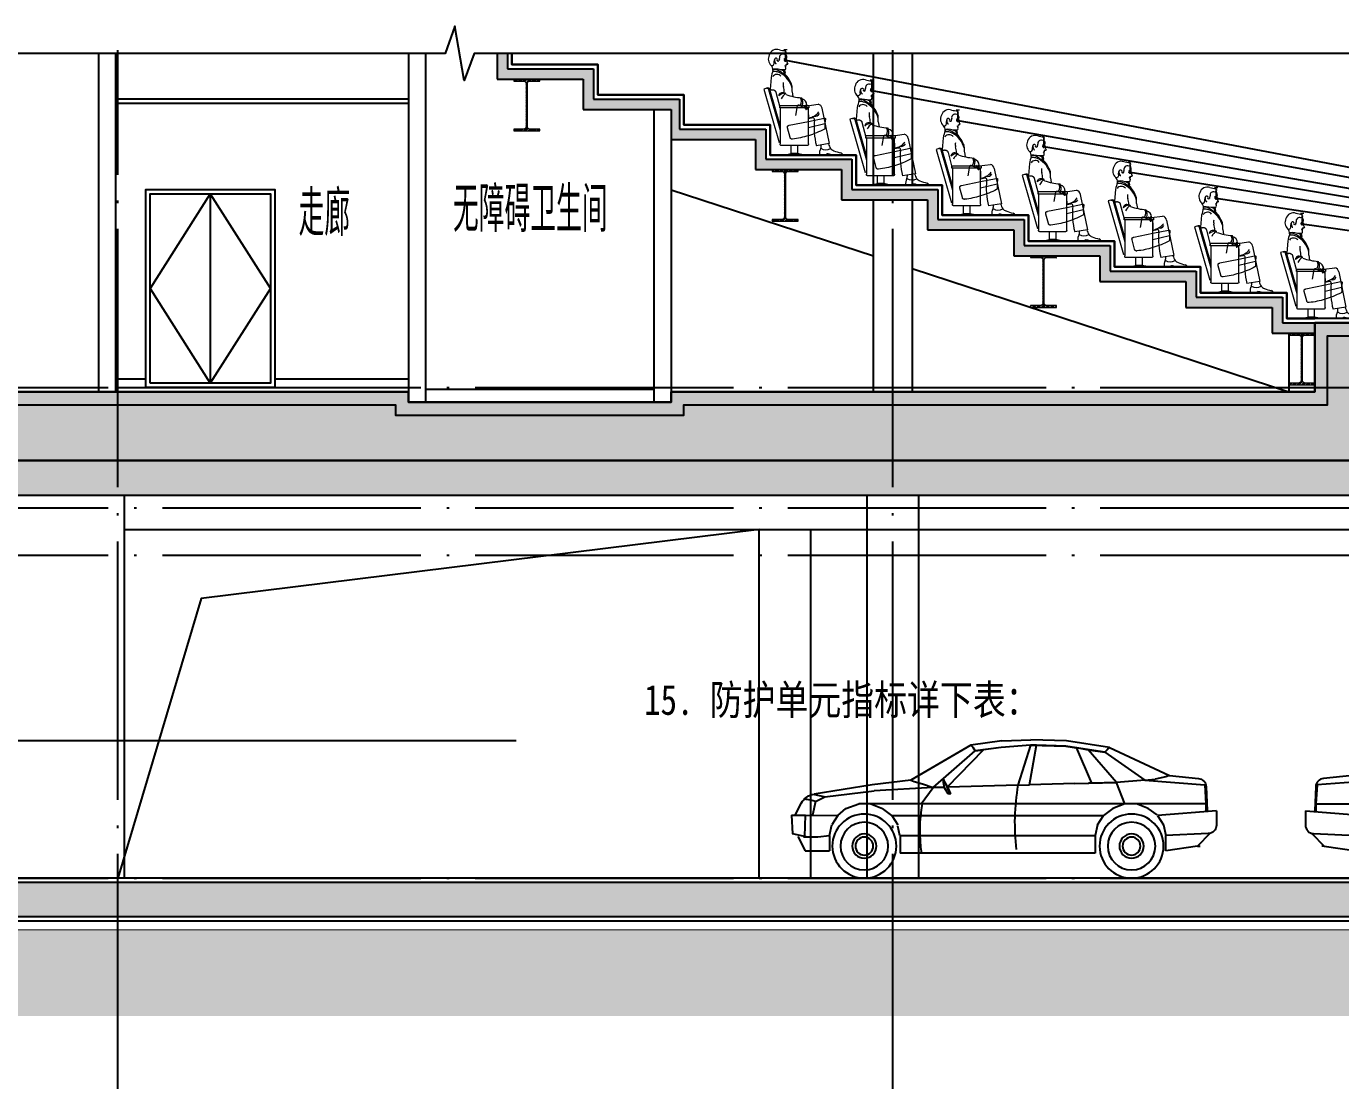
# Model space of a CAD drawing. Extents: x -473190 to 2138458, y -81875 to 2633646.
# Drawn here: x 1308253 to 1323516, y 142165 to 154413 of the extents above; entities that cross this region are included whole.
import ezdxf

# ---------------------------------------------------------------- set-up
doc = ezdxf.new("R2010")
doc.units = 0
doc.header["$LTSCALE"] = 1000
doc.linetypes.add('DASH', pattern=[0.35, 0.25, -0.1])
doc.linetypes.add('DOTE', pattern=[2.42, 2, -0.2, 0.02, -0.2])
for name, color, linetype, lineweight in [('_05', 8, 'Continuous', 18), ('A-FURN', 252, 'Continuous', 5), ('STXT_XG_THIN', 2, 'Continuous', 0)]:
    doc.layers.add(name, color=color, linetype=linetype, lineweight=lineweight)
for name, color, linetype in [('A-DIM_SYMB', 3, 'Continuous'), ('A-E_WINDOW', 4, 'Continuous'), ('A-PUB_HATCH', 8, 'Continuous'), ('A-ROOM_NAME', 23, 'Continuous'), ('A-S_WALL', 9, 'Continuous'), ('A-SURFACE', 6, 'Continuous'), ('A-WALL', 2, 'Continuous'), ('A-可见线', 7, 'Continuous'), ('DOTE', 1, 'DOTE'), ('HATCH_H', 251, 'Continuous'), ('PUB_HATCH', 8, 'Continuous'), ('TXT1', 3, 'Continuous')]:
    doc.layers.add(name, color=color, linetype=linetype)
doc.styles.add('8B2_02', font='tssdeng.shx', dxfattribs={"width": 0.6, "bigfont": 'TSSDCHN.shx'})
doc.styles.get("Standard").update_dxf_attribs({"font": 'gbenor.shx', "bigfont": 'gbcbig.shx'})
doc.styles.add('TYDG_01', font='', dxfattribs={"width": 0.8})
doc.styles.get('TYDG_01').set_extended_font_data('SimSun')

# ---------------------------------------------------------------- blocks, each defined once
blk = doc.blocks.new('A$C6F5D4C8C')
at = {"layer": '_05', "color": 2}
blk.add_line((1000, 12), (0, 12), dxfattribs=at)
at = {"layer": 'A-FURN'}
for p, q in [((199, 1232), (161, 1232)), ((180, 1112), (180, 1232)), ((47, 1089), (51, 1119)), ((199, 1112), (161, 1112)), ((178, 1187), (164, 1181)), ((180, 1093), (180, 1131)), ((188, 1110), (205, 1071)), ((149, 1005), (150, 992)), ((154, 991), (162, 996)), ((162, 996), (170, 990)), ((170, 954), (163, 962)), ((170, 990), (170, 980)), ((170, 980), (174, 970)), ((174, 970), (170, 954)), ((-28, 791), (-72, 778)), ((-72, 778), (106, 157)), ((-41, 787), (-39, 788)), ((-39, 788), (-38, 788)), ((-38, 788), (-37, 788)), ((-37, 788), (-36, 788)), ((-36, 788), (-35, 788)), ((-35, 788), (-35, 789)), ((-35, 789), (-34, 789)), ((-34, 789), (-34, 789)), ((-34, 789), (-33, 789)), ((-33, 789), (-33, 789)), ((-33, 789), (-32, 789)), ((-32, 789), (-32, 789)), ((-32, 789), (-32, 789)), ((-32, 789), (-31, 789)), ((-31, 789), (-31, 789)), ((-31, 789), (-30, 789)), ((-30, 789), (-30, 789)), ((-30, 789), (-29, 788)), ((-29, 788), (-29, 788)), ((-29, 788), (-28, 788)), ((-28, 791), (-27, 791)), ((-28, 788), (-28, 788)), ((-28, 788), (-28, 788)), ((-28, 788), (-27, 788)), ((-27, 791), (-26, 791)), ((-27, 788), (-27, 788)), ((-27, 788), (-26, 788)), ((-26, 791), (-25, 792)), ((-26, 788), (-26, 787)), ((-26, 787), (-26, 787)), ((-26, 787), (-25, 787)), ((-25, 792), (-24, 792)), ((-25, 787), (-25, 787)), ((-25, 787), (-25, 787)), ((-25, 787), (-24, 786)), ((-24, 792), (-23, 792)), ((-24, 786), (-24, 786)), ((-24, 786), (-24, 786)), ((-24, 786), (-23, 786)), ((-23, 792), (-23, 792)), ((-23, 792), (-22, 792)), ((-23, 786), (-23, 785)), ((-23, 785), (-23, 785)), ((-23, 785), (-22, 785)), ((-22, 792), (-22, 792)), ((-22, 792), (-21, 792)), ((-22, 785), (-22, 784)), ((-22, 784), (-22, 784)), ((-22, 784), (-22, 784)), ((-22, 784), (-21, 783)), ((-21, 792), (-21, 792)), ((-21, 792), (-20, 792)), ((-21, 783), (-21, 783)), ((-21, 783), (-21, 783)), ((-21, 783), (-20, 782)), ((-20, 792), (-20, 792)), ((-20, 792), (-19, 792)), ((-20, 782), (-20, 782)), ((-20, 782), (-20, 782)), ((-20, 782), (-20, 781)), ((-20, 781), (-19, 781)), ((-19, 792), (-19, 792)), ((-19, 792), (-18, 792)), ((-19, 781), (-19, 780)), ((-19, 780), (-19, 780)), ((-19, 780), (-19, 779)), ((-19, 779), (-19, 779)), ((-19, 779), (-18, 778)), ((-18, 792), (-18, 792)), ((-18, 792), (-18, 792)), ((-18, 792), (-17, 792)), ((-18, 778), (-18, 777)), ((-18, 777), (-17, 775)), ((-17, 792), (-17, 792)), ((-17, 792), (-16, 792)), ((-17, 775), (-17, 774)), ((-17, 774), (118, 302)), ((-16, 792), (-16, 792)), ((-16, 792), (-15, 792)), ((-15, 792), (-15, 791)), ((-15, 791), (-15, 791)), ((-15, 791), (-14, 791)), ((-14, 791), (-14, 791)), ((-14, 791), (-14, 791)), ((-14, 791), (-13, 791)), ((-13, 791), (-13, 790)), ((-13, 790), (-12, 790)), ((-12, 790), (-12, 790)), ((-12, 790), (-12, 790)), ((-12, 790), (-11, 789)), ((-11, 789), (-11, 789)), ((-11, 789), (-11, 789)), ((-11, 789), (-11, 789)), ((-11, 789), (-10, 788)), ((-10, 788), (-10, 788)), ((-10, 788), (-10, 788)), ((-10, 788), (-9, 787)), ((-9, 787), (-9, 787)), ((-9, 787), (-9, 787)), ((-9, 787), (-9, 786)), ((-9, 786), (-8, 786)), ((-8, 786), (-8, 785)), ((-8, 785), (-8, 785)), ((-8, 785), (-8, 785)), ((-8, 785), (-7, 784)), ((-7, 784), (-7, 784)), ((-7, 784), (-7, 783)), ((-7, 783), (-7, 783)), ((-7, 783), (-6, 782)), ((-6, 782), (-6, 781)), ((-6, 781), (-6, 780)), ((-6, 780), (-5, 779)), ((-5, 779), (-5, 778)), ((-5, 778), (118, 348)), ((11, 913), (0, 774)), ((15, 768), (0, 761)), ((15, 768), (16, 768)), ((16, 768), (17, 768)), ((17, 768), (18, 769)), ((18, 769), (19, 769)), ((19, 769), (20, 769)), ((20, 769), (21, 770)), ((21, 770), (22, 770)), ((22, 770), (23, 770)), ((23, 770), (24, 770)), ((24, 770), (25, 771)), ((25, 771), (26, 771)), ((26, 771), (27, 771)), ((27, 771), (28, 771)), ((28, 771), (29, 771)), ((29, 771), (30, 771)), ((30, 771), (31, 771)), ((31, 771), (32, 771)), ((32, 771), (33, 771)), ((33, 771), (34, 771)), ((34, 771), (35, 770)), ((35, 770), (36, 770)), ((36, 770), (37, 770)), ((37, 770), (38, 770)), ((38, 770), (39, 770)), ((39, 770), (40, 769)), ((40, 769), (41, 769)), ((41, 769), (42, 769)), ((42, 769), (43, 769)), ((43, 769), (44, 768)), ((44, 768), (45, 768)), ((45, 768), (46, 767)), ((46, 767), (47, 767)), ((47, 767), (48, 767)), ((48, 767), (48, 766)), ((48, 766), (49, 766)), ((49, 766), (50, 765)), ((50, 765), (51, 765)), ((51, 765), (52, 764)), ((52, 764), (53, 763)), ((53, 763), (53, 763)), ((53, 763), (54, 762)), ((54, 762), (55, 761)), ((55, 761), (56, 761)), ((56, 761), (56, 760)), ((56, 760), (57, 759)), ((57, 759), (58, 759)), ((58, 759), (59, 758)), ((59, 758), (59, 757)), ((59, 757), (60, 756)), ((60, 756), (61, 756)), ((61, 756), (61, 755)), ((61, 755), (62, 754)), ((62, 754), (62, 753)), ((62, 753), (63, 752)), ((63, 752), (63, 751)), ((63, 751), (64, 750)), ((64, 750), (64, 749)), ((64, 749), (65, 748)), ((65, 748), (65, 747)), ((65, 747), (66, 746)), ((66, 746), (66, 745)), ((66, 745), (66, 744)), ((66, 744), (67, 743)), ((67, 743), (67, 742)), ((67, 742), (112, 569)), ((257, 747), (266, 691)), ((451, 584), (112, 584)), ((112, 559), (112, 584)), ((451, 559), (112, 559)), ((118, 559), (118, 140)), ((300, 471), (320, 582)), ((320, 582), (321, 583)), ((321, 585), (321, 586)), ((321, 586), (321, 586)), ((321, 586), (322, 586)), ((321, 584), (321, 585)), ((321, 585), (321, 585)), ((321, 583), (321, 584)), ((321, 584), (321, 584)), ((322, 588), (323, 589)), ((322, 587), (322, 588)), ((322, 588), (322, 588)), ((322, 588), (322, 588)), ((322, 586), (322, 587)), ((322, 587), (322, 587)), ((323, 589), (323, 590)), ((323, 590), (323, 590)), ((323, 590), (324, 590)), ((323, 589), (323, 589)), ((323, 589), (323, 589)), ((324, 590), (324, 591)), ((324, 591), (324, 591)), ((324, 591), (324, 591)), ((324, 591), (324, 591)), ((324, 591), (324, 591)), ((324, 591), (324, 591)), ((324, 591), (325, 591)), ((325, 591), (325, 592)), ((325, 592), (325, 592)), ((325, 592), (325, 592)), ((325, 592), (325, 592)), ((325, 592), (325, 592)), ((325, 592), (325, 592)), ((325, 592), (326, 592)), ((325, 591), (325, 591)), ((326, 592), (326, 593)), ((326, 593), (326, 593)), ((326, 593), (326, 593)), ((326, 593), (327, 593)), ((326, 592), (326, 592)), ((326, 592), (326, 592)), ((326, 592), (326, 592)), ((327, 593), (327, 593)), ((327, 593), (327, 593)), ((327, 593), (327, 593)), ((327, 593), (327, 593)), ((327, 593), (327, 593)), ((327, 593), (327, 593)), ((327, 593), (328, 593)), ((328, 593), (328, 593)), ((328, 593), (328, 593)), ((328, 593), (328, 593)), ((328, 593), (328, 593)), ((328, 593), (328, 593)), ((328, 593), (329, 593)), ((329, 593), (329, 594)), ((329, 594), (329, 594)), ((329, 594), (329, 594)), ((329, 594), (329, 594)), ((329, 594), (329, 594)), ((329, 594), (330, 594)), ((330, 594), (330, 594)), ((330, 594), (330, 594)), ((330, 594), (330, 594)), ((330, 594), (330, 594)), ((330, 594), (331, 594)), ((331, 594), (331, 594)), ((331, 594), (331, 594)), ((331, 594), (332, 594)), ((332, 594), (332, 594)), ((332, 594), (333, 593)), ((333, 593), (333, 593)), ((333, 593), (333, 593)), ((333, 593), (334, 593)), ((334, 593), (334, 593)), ((334, 593), (335, 593)), ((335, 593), (335, 593)), ((335, 593), (335, 593)), ((335, 593), (336, 593)), ((336, 593), (336, 592)), ((336, 592), (337, 592)), ((337, 592), (337, 592)), ((337, 592), (338, 592)), ((338, 592), (338, 592)), ((338, 592), (339, 591)), ((339, 591), (380, 569)), ((380, 569), (433, 548)), ((429, 585), (559, 603)), ((433, 548), (433, 548)), ((433, 548), (434, 548)), ((434, 548), (434, 548)), ((434, 548), (434, 547)), ((434, 547), (435, 547)), ((435, 547), (435, 547)), ((435, 547), (436, 547)), ((436, 547), (436, 546)), ((436, 546), (436, 546)), ((436, 546), (436, 546)), ((436, 546), (437, 546)), ((437, 546), (437, 546)), ((437, 546), (437, 546)), ((437, 546), (437, 546)), ((437, 546), (437, 545)), ((437, 545), (437, 545)), ((437, 545), (437, 545)), ((437, 545), (438, 545)), ((438, 545), (438, 545)), ((438, 545), (438, 545)), ((438, 545), (438, 545)), ((438, 545), (438, 544)), ((438, 544), (438, 544)), ((438, 544), (438, 544)), ((438, 544), (439, 544)), ((439, 544), (439, 544)), ((439, 544), (439, 544)), ((439, 544), (439, 544)), ((439, 544), (439, 543)), ((439, 543), (439, 543)), ((439, 543), (439, 543)), ((439, 543), (439, 543)), ((439, 543), (439, 543)), ((439, 543), (439, 542)), ((439, 542), (440, 542)), ((440, 542), (440, 542)), ((440, 542), (440, 542)), ((440, 542), (440, 542)), ((440, 542), (440, 541)), ((440, 541), (440, 541)), ((440, 541), (440, 541)), ((440, 541), (440, 540)), ((440, 540), (440, 540)), ((440, 540), (440, 540)), ((440, 540), (440, 539)), ((440, 539), (441, 539)), ((441, 539), (441, 538)), ((441, 538), (441, 538)), ((441, 538), (443, 515)), ((443, 515), (444, 492)), ((444, 492), (445, 470)), ((445, 140), (445, 559)), ((445, 470), (445, 447)), ((451, 584), (451, 559)), ((603, 555), (687, 144)), ((202, 340), (203, 341)), ((202, 339), (202, 340)), ((202, 340), (202, 340)), ((202, 338), (202, 339)), ((202, 337), (202, 338)), ((202, 338), (202, 338)), ((202, 336), (202, 337)), ((202, 335), (202, 336)), ((202, 334), (202, 335)), ((202, 335), (202, 335)), ((202, 333), (202, 334)), ((203, 333), (202, 333)), ((203, 344), (204, 345)), ((203, 343), (203, 344)), ((203, 344), (203, 344)), ((203, 342), (203, 343)), ((203, 343), (203, 343)), ((203, 341), (203, 342)), ((203, 341), (203, 341)), ((203, 332), (203, 333)), ((203, 331), (203, 332)), ((203, 329), (203, 331)), ((203, 328), (203, 329)), ((204, 326), (203, 328)), ((204, 346), (204, 347)), ((204, 347), (205, 347)), ((204, 345), (204, 346)), ((204, 346), (204, 346)), ((204, 346), (204, 346)), ((204, 346), (204, 346)), ((204, 345), (204, 345)), ((233, 217), (204, 326)), ((205, 347), (205, 348)), ((205, 348), (205, 348)), ((205, 348), (205, 348)), ((205, 348), (205, 348)), ((205, 348), (206, 348)), ((205, 347), (205, 347)), ((205, 347), (205, 347)), ((206, 349), (207, 350)), ((206, 348), (206, 349)), ((206, 349), (206, 349)), ((206, 349), (206, 349)), ((207, 350), (208, 351)), ((207, 350), (207, 350)), ((207, 350), (207, 350)), ((208, 351), (209, 352)), ((208, 351), (208, 351)), ((209, 352), (209, 352)), ((209, 352), (210, 352)), ((210, 352), (210, 353)), ((210, 353), (211, 353)), ((211, 353), (212, 354)), ((211, 353), (211, 353)), ((212, 354), (212, 354)), ((212, 354), (213, 354)), ((213, 354), (214, 355)), ((214, 355), (214, 355)), ((214, 355), (215, 355)), ((215, 355), (216, 355)), ((216, 355), (216, 356)), ((216, 356), (217, 356)), ((217, 356), (218, 356)), ((218, 356), (220, 357)), ((218, 356), (218, 356)), ((220, 357), (222, 357)), ((222, 357), (223, 358)), ((223, 358), (445, 403)), ((445, 436), (496, 446)), ((445, 403), (627, 441)), ((637, 374), (445, 328)), ((631, 313), (609, 301)), ((627, 441), (628, 441)), ((628, 441), (628, 441)), ((628, 441), (629, 441)), ((629, 441), (629, 441)), ((629, 441), (630, 441)), ((630, 441), (630, 441)), ((630, 441), (631, 441)), ((631, 441), (631, 441)), ((631, 441), (632, 441)), ((632, 313), (631, 313)), ((632, 441), (632, 441)), ((632, 441), (632, 441)), ((632, 441), (633, 441)), ((633, 314), (632, 313)), ((632, 313), (632, 313)), ((632, 313), (632, 313)), ((633, 441), (633, 441)), ((633, 441), (634, 441)), ((634, 314), (633, 314)), ((633, 314), (633, 314)), ((634, 441), (634, 441)), ((634, 441), (634, 441)), ((634, 441), (635, 441)), ((635, 315), (634, 315)), ((634, 315), (634, 315)), ((634, 315), (634, 314)), ((634, 314), (634, 314)), ((635, 441), (635, 441)), ((635, 441), (636, 441)), ((636, 316), (635, 316)), ((635, 316), (635, 316)), ((635, 316), (635, 316)), ((635, 316), (635, 315)), ((635, 315), (635, 315)), ((635, 315), (635, 315)), ((635, 315), (635, 315)), ((636, 441), (636, 441)), ((636, 441), (636, 441)), ((636, 441), (636, 441)), ((636, 441), (636, 441)), ((636, 441), (637, 441)), ((637, 318), (636, 317)), ((636, 317), (636, 317)), ((636, 317), (636, 317)), ((636, 317), (636, 317)), ((636, 317), (636, 317)), ((636, 317), (636, 317)), ((636, 317), (636, 316)), ((636, 316), (636, 316)), ((636, 316), (636, 316)), ((637, 441), (637, 440)), ((637, 440), (637, 440)), ((637, 440), (637, 440)), ((637, 440), (637, 440)), ((637, 440), (637, 440)), ((637, 440), (637, 440)), ((637, 440), (638, 440)), ((642, 427), (637, 381)), ((637, 381), (638, 324)), ((638, 320), (637, 320)), ((637, 320), (637, 320)), ((637, 320), (637, 320)), ((637, 320), (637, 319)), ((637, 319), (637, 319)), ((637, 319), (637, 319)), ((637, 319), (637, 319)), ((637, 319), (637, 319)), ((637, 319), (637, 318)), ((637, 318), (637, 318)), ((637, 318), (637, 318)), ((637, 318), (637, 318)), ((637, 318), (637, 318)), ((637, 318), (637, 318)), ((638, 440), (638, 440)), ((638, 440), (638, 440)), ((638, 440), (638, 440)), ((638, 440), (638, 440)), ((638, 440), (638, 440)), ((638, 440), (638, 440)), ((638, 440), (639, 439)), ((638, 324), (638, 324)), ((638, 324), (638, 323)), ((638, 323), (638, 323)), ((638, 323), (638, 322)), ((638, 322), (638, 322)), ((638, 322), (638, 321)), ((638, 321), (638, 321)), ((638, 321), (638, 320)), ((639, 439), (639, 439)), ((639, 439), (639, 439)), ((639, 439), (639, 439)), ((639, 439), (639, 439)), ((639, 439), (639, 439)), ((639, 439), (639, 439)), ((639, 439), (639, 439)), ((639, 439), (640, 439)), ((640, 439), (640, 438)), ((640, 438), (640, 438)), ((640, 438), (640, 438)), ((640, 438), (640, 438)), ((640, 438), (640, 438)), ((640, 438), (640, 438)), ((640, 438), (640, 438)), ((640, 438), (640, 438)), ((640, 438), (640, 437)), ((640, 437), (641, 437)), ((641, 437), (641, 437)), ((641, 437), (641, 437)), ((641, 437), (641, 437)), ((641, 437), (641, 437)), ((641, 437), (641, 436)), ((641, 436), (641, 436)), ((641, 436), (641, 436)), ((641, 436), (641, 436)), ((641, 436), (641, 436)), ((641, 436), (641, 435)), ((641, 435), (642, 435)), ((642, 435), (642, 435)), ((642, 435), (642, 434)), ((642, 434), (642, 434)), ((642, 434), (642, 433)), ((642, 433), (642, 433)), ((642, 433), (642, 433)), ((642, 433), (642, 432)), ((642, 432), (642, 432)), ((642, 432), (642, 431)), ((642, 431), (642, 431)), ((642, 431), (642, 430)), ((642, 430), (642, 430)), ((642, 430), (642, 430)), ((642, 430), (642, 429)), ((642, 429), (642, 429)), ((642, 429), (642, 428)), ((642, 428), (642, 427)), ((118, 161), (106, 157)), ((233, 215), (233, 217)), ((234, 214), (233, 215)), ((234, 212), (234, 214)), ((235, 211), (234, 212)), ((235, 210), (235, 211)), ((235, 211), (235, 211)), ((235, 209), (235, 210)), ((236, 209), (235, 209)), ((236, 208), (236, 209)), ((237, 207), (236, 208)), ((236, 208), (236, 208)), ((237, 206), (237, 207)), ((237, 207), (237, 207)), ((238, 205), (237, 206)), ((237, 206), (237, 206)), ((239, 204), (238, 205)), ((238, 205), (238, 205)), ((238, 205), (238, 205)), ((239, 203), (239, 204)), ((239, 204), (239, 204)), ((240, 203), (239, 203)), ((240, 202), (240, 203)), ((240, 203), (240, 203)), ((241, 202), (240, 202)), ((242, 201), (241, 202)), ((241, 202), (241, 202)), ((243, 200), (242, 201)), ((242, 201), (242, 201)), ((242, 201), (242, 201)), ((244, 200), (243, 200)), ((243, 200), (243, 200)), ((245, 199), (244, 200)), ((244, 200), (244, 200)), ((246, 199), (245, 199)), ((245, 199), (245, 199)), ((247, 199), (246, 199)), ((246, 199), (246, 199)), ((246, 199), (246, 199)), ((248, 198), (247, 199)), ((249, 198), (248, 198)), ((248, 198), (248, 198)), ((250, 198), (249, 198)), ((249, 198), (249, 198)), ((251, 198), (250, 198)), ((250, 198), (250, 198)), ((252, 198), (251, 198)), ((251, 198), (251, 198)), ((253, 198), (252, 198)), ((253, 197), (253, 198)), ((254, 197), (253, 197)), ((255, 197), (254, 197)), ((254, 197), (254, 197)), ((256, 197), (255, 197)), ((258, 198), (256, 197)), ((259, 198), (258, 198)), ((261, 198), (259, 198)), ((284, 201), (261, 198)), ((307, 204), (284, 201)), ((331, 208), (307, 204)), ((354, 213), (331, 208)), ((376, 218), (354, 213)), ((399, 224), (376, 218)), ((422, 230), (399, 224)), ((445, 236), (422, 230)), ((469, 244), (445, 236)), ((493, 252), (469, 244)), ((516, 261), (493, 252)), ((540, 270), (516, 261)), ((563, 280), (540, 270)), ((586, 290), (563, 280)), ((609, 301), (586, 290)), ((118, 139), (118, 140)), ((118, 137), (118, 139)), ((118, 136), (118, 137)), ((119, 135), (118, 136)), ((119, 134), (119, 135)), ((119, 135), (119, 135)), ((119, 133), (119, 134)), ((119, 132), (119, 133)), ((119, 133), (119, 133)), ((119, 131), (119, 132)), ((119, 132), (119, 132)), ((119, 132), (119, 132)), ((120, 131), (119, 131)), ((120, 130), (120, 131)), ((120, 129), (120, 130)), ((120, 130), (120, 130)), ((121, 128), (120, 129)), ((120, 129), (120, 129)), ((120, 129), (120, 129)), ((121, 127), (121, 128)), ((121, 128), (121, 128)), ((122, 126), (121, 127)), ((121, 127), (121, 127)), ((121, 127), (121, 127)), ((123, 125), (122, 126)), ((122, 126), (122, 126)), ((122, 126), (122, 126)), ((124, 124), (123, 125)), ((123, 125), (123, 125)), ((123, 125), (123, 125)), ((123, 125), (123, 125)), ((125, 124), (124, 124)), ((124, 124), (124, 124)), ((124, 124), (124, 124)), ((125, 123), (125, 124)), ((126, 123), (125, 123)), ((125, 123), (125, 123)), ((127, 123), (126, 123)), ((126, 123), (126, 123)), ((127, 122), (127, 123)), ((128, 122), (127, 122)), ((127, 122), (127, 122)), ((129, 122), (128, 122)), ((128, 122), (128, 122)), ((130, 122), (129, 122)), ((129, 122), (129, 122)), ((130, 121), (130, 122)), ((131, 121), (130, 121)), ((132, 121), (131, 121)), ((131, 121), (131, 121)), ((133, 121), (132, 121)), ((132, 121), (132, 121)), ((134, 121), (133, 121)), ((135, 121), (134, 121)), ((136, 121), (135, 121)), ((137, 121), (136, 121)), ((426, 121), (137, 121)), ((180, 16), (243, 30)), ((180, 16), (180, 12)), ((243, 121), (243, 30)), ((320, 30), (243, 30)), ((320, 121), (320, 30)), ((383, 16), (320, 30)), ((383, 16), (383, 12)), ((427, 121), (426, 121)), ((428, 121), (427, 121)), ((429, 121), (428, 121)), ((430, 121), (429, 121)), ((431, 121), (430, 121)), ((432, 121), (431, 121)), ((433, 121), (432, 121)), ((432, 121), (432, 121)), ((434, 122), (433, 122)), ((433, 122), (433, 121)), ((433, 121), (433, 121)), ((435, 122), (434, 122)), ((434, 122), (434, 122)), ((436, 122), (435, 122)), ((435, 122), (435, 122)), ((437, 123), (436, 122)), ((436, 122), (436, 122)), ((438, 123), (437, 123)), ((437, 123), (437, 123)), ((437, 123), (437, 123)), ((439, 124), (438, 124)), ((438, 124), (438, 123)), ((438, 123), (438, 123)), ((440, 125), (439, 124)), ((439, 124), (439, 124)), ((439, 124), (439, 124)), ((441, 125), (440, 125)), ((440, 125), (440, 125)), ((440, 125), (440, 125)), ((442, 127), (441, 126)), ((441, 126), (441, 126)), ((441, 126), (441, 126)), ((441, 126), (441, 125)), ((443, 128), (442, 128)), ((442, 128), (442, 127)), ((442, 127), (442, 127)), ((442, 127), (442, 127)), ((444, 131), (443, 130)), ((443, 130), (443, 130)), ((443, 130), (443, 129)), ((443, 129), (443, 129)), ((443, 129), (443, 129)), ((443, 129), (443, 128)), ((445, 135), (444, 135)), ((444, 135), (444, 134)), ((444, 134), (444, 133)), ((444, 133), (444, 133)), ((444, 133), (444, 132)), ((444, 132), (444, 132)), ((444, 132), (444, 132)), ((444, 132), (444, 131)), ((444, 131), (444, 131)), ((445, 140), (445, 139)), ((445, 139), (445, 137)), ((445, 137), (445, 136)), ((445, 136), (445, 135)), ((687, 144), (538, 120)), ((578, 12), (659, 12)), ((659, 12), (659, 27)), ((845, 12), (717, 12))]:
    blk.add_line(p, q, dxfattribs=at)
blk.add_circle((180, 1112), 12.7, dxfattribs=at)
for centre, major_axis, ratio, start_param, end_param in [((78, 1149), (-63.9, 63.9), 1, -1.12345, 0.507816), ((201, 1534), (-496, 94), 0.617932, 1.500377, 1.641215), ((175, 1204), (0.1, 17.5), 0.720888, 3.331281, 6.093497), ((93, 1130), (112, 21), 0.929148, 2.516503, 3.766682), ((21, 1079), (19.8, 19.8), 1, 3.651826, 5.861725), ((69, 1118), (12.8, 12.8), 1, 4.847016, 8.613069), ((124, 1117), (51.7, 51.7), 1, 2.329884, 2.968578), ((68, 1078), (3.58, 3.58), 1, 2.968578, 4.887566), ((94, 1117), (9.7, 9.7), 1, 3.10899, 4.640797), ((119, 1113), (-12.8, 12.8), 1, -0.141942, 1.193901), ((148, 1146), (-24.7, 30.7), 0.991275, -1.109926, 1.109926), ((104, 1133), (-4.61, 4.61), 1, 2.999651, 4.633533), ((201, 992), (-98.4, 98.4), 1, -0.612448, -0.49975), ((185, 1052), (46.8, 46.8), 1, 0.808126, 1.128837), ((180, 1127), (-13.7, 13.7), 1, 1.457825, 2.267772), ((166, 1117), (10.6, 10.6), 1, 4.799904, 5.529511), ((173, 1116), (6.52, 6.52), 1, 4.434823, 4.925346), ((180, 1117), (-9, 9), 1, -1.48915, -0.612448), ((183, 1111), (1.98, 1.98), 1, 1.376164, 2.521863), ((80, 1138), (113, 23), 0.747044, -0.33501, 0.33501), ((173, 1116), (-6.52, 6.52), 1, 3.35455, 3.68507), ((173, 1116), (6.52, 6.52), 1, 5.255866, 5.731564), ((127, 1139), (-64.3, 17), 0.652931, 2.907447, 3.375738), ((190, 1112), (2.24, 2.24), 1, 1.9546, 3.119884), ((202, 1071), (2.59, 2.59), 1, 4.580157, 6.151843), ((515, 819), (-362, 362), 1, 0.433302, 0.602512), ((-39, 1002), (51.2, 51.2), 1, 5.405427, 6.260744), ((51, 871), (79, 79), 1, 0.556576, 0.991409), ((80, 886), (-43.7, 43.7), 1, 4.63626, 6.42768), ((59, 774), (-234, 36), 1, 4.450814, 4.971142), ((43, 882), (-87.2, 87.2), 1, -1.381539, -0.712791), ((31, 785), (69, 188), 1, -0.079276, 0.123477), ((-76, 676), (-243, 274), 0.98534, 4.418817, 5.005961), ((-13, 721), (-174, 221), 0.983814, 4.295542, 5.129236), ((146, 1299), (-11, 294), 1, 3.039131, 3.177822), ((273, 1340), (-381, 118), 1, 1.554836, 1.597349), ((178, 987), (-17.4, 17.4), 1, 0.162768, 0.645847), ((385, 1047), (168, 168), 1, 2.596829, 2.751974), ((166, 999), (5.84, 5.84), 1, 2.038151, 2.97599), ((171, 1017), (-8.8, 8.8), 1, 2.11448, 4.536445), ((173, 1049), (1.03, 1.03), 1, 0.568207, 3.063942), ((-88, 707), (-189, 318), 0.970106, 4.488814, 4.935964), ((183, 1059), (-11.5, 11.5), 1, 1.56432, 1.958772), ((170, 1028), (-12.1, 12.1), 1, 4.647298, 5.100364), ((188, 1029), (-5.55, 5.55), 1, 0.383556, 1.394852), ((112, 1061), (-52.3, 52.3), 1, 3.525148, 3.63297), ((183, 1052), (-2.29, 2.29), 1, 1.804564, 3.854652), ((190, 1065), (-1.63, 1.63), 1, -0.851734, 0.761717), ((-89, 1071), (195, 195), 1, 5.425449, 5.474105), ((194, 1135), (-48.2, 48.2), 1, 2.289859, 2.501734), ((305, 839), (109, 109), 1, 2.258714, 2.564432), ((-155, 723), (227, 227), 1, 5.544371, 5.763303), ((-252, 776), (-509, 3), 1, 3.093533, 3.224651), ((141, 696), (28.5, 28.5), 1, 0.177522, 2.285744), ((181, 612), (83.5, 83.5), 1, 0.809162, 1.532577), ((289, 581), (128, 128), 1, 1.415005, 1.871638), ((168, 715), (-12.8, 12.8), 1, 3.831375, 4.907481), ((411, 1350), (150, 658), 1, 3.026323, 3.298313), ((292, 638), (-51.7, 51.7), 1, 3.311137, 4.505283), ((293, 627), (-62.2, 62.2), 1, 3.509746, 4.524526), ((354, 591), (52.8, 52.8), 1, 5.517641, 6.812832), ((280, 504), (99.6, 99.6), 1, 5.813684, 6.181024), ((419, 547), (3.45, 3.45), 1, 2.32153, 6.088302), ((344, 550), (55.3, 55.3), 1, 5.49939, 5.944064), ((349, 566), (55.3, 55.3), 1, 5.49939, 5.944064), ((296, 590), (-93.8, 93.8), 1, 3.6208, 3.946844), ((406, 667), (210, 89), 1, 4.533349, 4.789081), ((438, 605), (112, 112), 1, 4.405732, 4.877289), ((526, 516), (-37.7, 37.7), 1, 2.070416, 3.466948), ((544, 544), (42.9, 42.9), 1, 5.684477, 6.81866), ((497, 426), (13.8, 13.8), 1, 5.148548, 7.094909), ((1399, 337), (628, 628), 1, 2.26275, 2.602511), ((664, 39), (-63.3, 63.3), 1, 0.185635, 1.085573), ((395, 135), (-199, 26), 0.782315, 3.012709, 3.270476), ((648, 177), (-74.3, 74.3), 1, 1.764414, 2.899489), ((641, -172), (141, 141), 1, 0.393479, 0.690222), ((1005, 255), (316, 141), 0.839525, 3.036343, 3.246843), ((782, 166), (79.2, 79.2), 1, 3.141196, 3.543509), ((932, 539), (-487, 166), 1, 1.515837, 1.684894), ((809, 2), (26.6, 26.6), 1, 5.784071, 6.678035)]:
    blk.add_ellipse(centre, major_axis=major_axis, ratio=ratio, start_param=start_param, end_param=end_param, dxfattribs=at)
blk = doc.blocks.new('*U78')
at = {"layer": 'A-可见线'}
h = blk.add_hatch(dxfattribs=at)
h.set_pattern_fill('金属', color=8, scale=15)
h.set_pattern_definition([(45, (-1482125.506, 1389034.826), (-26.5165043, 26.5165043), []), (45, (-1482107.83, 1389034.826), (-26.5165043, 26.5165043), [])])
edge = h.paths.add_edge_path()
edge.add_line((150, 300), (150, 321))
edge.add_line((150, 321), (37, 321))
edge.add_arc((37, 351), 30, 180, 270, ccw=False)
edge.add_line((7, 351), (7, 849))
edge.add_arc((37, 849), 30, 90, 180, ccw=False)
edge.add_line((37, 879), (150, 879))
edge.add_line((150, 879), (150, 900))
edge.add_line((150, 900), (-150, 900))
edge.add_line((-150, 900), (-150, 879))
edge.add_line((-150, 879), (-37, 879))
edge.add_arc((-37, 849), 30, 0, 90, ccw=False)
edge.add_line((-7, 849), (-7, 351))
edge.add_arc((-37, 351), 30, -90, 0, ccw=False)
edge.add_line((-37, 321), (-150, 321))
edge.add_line((-150, 321), (-150, 300))
edge.add_line((-150, 300), (150, 300))
at = {"layer": 'STXT_XG_THIN', "ltscale": 0.2}
blk.add_lwpolyline([(150, 300), (150, 321), (37, 321, -0.414214), (7, 351), (7, 849, -0.414214), (37, 879), (150, 879), (150, 900), (-150, 900), (-150, 879), (-37, 879, -0.414214), (-7, 849), (-7, 351, -0.414214), (-37, 321), (-150, 321), (-150, 300)], format="xyb", close=True, dxfattribs=at)
blk = doc.blocks.new('A$C0F091ED5')
at = {"layer": 'A-PUB_HATCH'}
for points in [[(-31595, 11806), (-31595, 11506), (-31475, 11626), (-31475, 11806)], [(-31475, 11626), (-31595, 11506), (-30595, 11506), (-30475, 11626)], [(-30475, 11626), (-30595, 11506), (-30595, 11156), (-30475, 11276)], [(-30475, 11276), (-30595, 11156), (-29675, 11156), (-29675, 11276)], [(-29675, 11276), (-29675, 11156), (-29575, 11156), (-29475, 11276)], [(-29475, 11276), (-29575, 11156), (-29575, 10806), (-29475, 10926)], [(-29475, 10926), (-29575, 10806), (-28595, 10806), (-28475, 10926)], [(-28475, 10926), (-28595, 10806), (-28595, 10456), (-28475, 10576)], [(-28475, 10576), (-28595, 10456), (-27595, 10456), (-27475, 10576)], [(-27475, 10576), (-27595, 10456), (-27595, 10106), (-27475, 10226)], [(-27475, 10226), (-27595, 10106), (-26595, 10106), (-26475, 10226)], [(-26475, 10226), (-26595, 10106), (-26595, 9756), (-26475, 9876)], [(-26475, 9876), (-26595, 9756), (-25595, 9756), (-25475, 9876)], [(-25475, 9876), (-25595, 9756), (-25595, 9456), (-25475, 9576)], [(-25475, 9576), (-25595, 9456), (-24595, 9456), (-24475, 9576)], [(-24475, 9576), (-24595, 9456), (-24595, 9156), (-24475, 9276)], [(-24475, 9276), (-24595, 9156), (-23595, 9156), (-23475, 9276)], [(-23475, 9276), (-23595, 9156), (-23595, 8856), (-23475, 8976)], [(-23475, 8976), (-23595, 8856), (-22595, 8856), (-22475, 8976)], [(-22475, 8976), (-22595, 8856), (-22595, 8556), (-22475, 8676)], [(-22475, 8676), (-22595, 8556), (-22100, 8556), (-22100, 8676)]]:
    blk.add_hatch(color=256, dxfattribs=at).paths.add_polyline_path(points)
at = {"layer": 'A-S_WALL'}
h = blk.add_hatch(dxfattribs=at)
h.set_pattern_fill('混凝土', color=252, scale=50)
h.set_pattern_definition([(50, (-95741.4, 11596.7), (358.6301, -31.3761), [37.5, -412.5]), (355, (-95741.4, 11596.7), (-69.3757, 376.096), [30, -330]), (100.4514, (-95711.5, 11594.07), (289.2547, 344.7198), [31.8701, -350.571]), (46.1842, (-95741.4, 11696.7), (533.6205, -82.7595), [56.25, -618.75]), (96.6356, (-95696.9, 11689.8), (467.3314, 487.059), [47.805, -525.8565]), (351.1842, (-95741.4, 11696.7), (467.331, 487.0593), [45, -495]), (21, (-95691.4, 11671.7), (298.4535, -201.3094), [37.5, -412.5]), (326, (-95691.4, 11671.7), (121.6577, 362.575), [30, -330]), (71.4514, (-95666.5, 11654.9), (420.1113, 161.2652), [31.8701, -350.571]), (37.5, (-95741.39, 11596.69), (6.07993, 166.44693), [0, -326, 0, -335, 0, -331.25]), (7.5, (-95741.39, 11596.69), (131.53477, 197.20586), [0, -191, 0, -318.5, 0, -126.25]), (327.5, (-95852.89, 11596.69), (266.91122, -11.27744), [0, -125, 0, -390, 0, -517.5]), (317.5, (-95902.89, 11596.69), (291.5931, 50.0525), [0, -162.5, 0, -259, 0, -367.5])])
h.paths.add_polyline_path([(-14475, 6576), (-14475, 6976), (-15475, 6976), (-15475, 7426), (-16475, 7426), (-16475, 7876), (-19475, 7876), (-19475, 8126), (-20475, 8126), (-20475, 8376), (-21475, 8376), (-21475, 8676), (-22100, 8676), (-22100, 7876), (-29575, 7876), (-29575, 7756), (-32625, 7756), (-32625, 7876), (-42275, 7876), (-42275, 7776), (-44825, 7776), (-44825, 7876), (-48925, 7876), (-48925, 7776), (-51475, 7776), (-51475, 7876), (-54075, 7876), (-54075, 7726), (-51625, 7726), (-51625, 7626), (-48775, 7626), (-48775, 7726), (-44975, 7726), (-44975, 7626), (-42125, 7626), (-42125, 7726), (-32775, 7726), (-32775, 7606), (-29425, 7606), (-29425, 7726), (-21950, 7726), (-21950, 8526), (-21625, 8526), (-21625, 8226), (-20625, 8226), (-20625, 7976), (-19625, 7976), (-19625, 7726), (-16625, 7726), (-16625, 7276), (-15625, 7276), (-15625, 6826), (-14625, 6826), (-14625, 6576)])
at = {"layer": 'A-可见线'}
h = blk.add_hatch(dxfattribs=at)
h.set_pattern_fill('夯实土壤', color=8, scale=50)
h.set_pattern_definition([(45, (-95682.4, 11596.7), (-198.697, 198.697), []), (45, (-95577.4, 11596.7), (-198.697, 198.697), []), (45, (-95472.4, 11596.7), (-198.697, 198.697), []), (135, (-95682.4, 11596.7), (-198.697, -198.697), [132.5, -148.5]), (135, (-95629.9, 11649.2), (-198.697, -198.697), [132.5, -148.5]), (135, (-95577.4, 11701.7), (-198.697, -198.697), [132.5, -148.5])])
h.paths.add_polyline_path([(-42500, 7626), (-44975, 7626), (-44975, 7726), (-48775, 7726), (-48775, 7626), (-51500, 7626), (-51500, 7076), (-42500, 7076)])
h.paths.add_polyline_path([(-51500, 7626), (-51625, 7626), (-51625, 7726), (-54075, 7726), (-54075, 7076), (-54075, 7076), (-54075, 7876), (-54075, 7926), (-54075, 7926), (-54175, 7926), (-54175, 7076), (-54075, 7076), (-54075, 7726), (-54075, 7726), (-54075, 7076), (-51500, 7076)])
h.paths.add_polyline_path([(-36000, 7726), (-42125, 7726), (-42125, 7626), (-42500, 7626), (-42500, 7076), (-36000, 7076)])
h.paths.add_polyline_path([(-16625, 7726), (-19625, 7726), (-19625, 7926), (-21950, 7926), (-21950, 7726), (-29425, 7726), (-29425, 7606), (-32775, 7606), (-32775, 7726), (-36000, 7726), (-36000, 7076), (-17700, 7076), (-17700, 6576), (-14625, 6576), (-14625, 6826), (-15625, 6826), (-15625, 7276), (-16625, 7276)])
h.paths.add_polyline_path([(-20625, 8226), (-21625, 8226), (-21625, 8526), (-21950, 8526), (-21950, 7926), (-19625, 7926), (-19625, 7976), (-20625, 7976)])
at = {"color": 252}
for points in [[(-28245, 11726), (-6925, 7676)], [(-27245, 11376), (-6925, 7676)], [(-26245, 11026), (-6925, 7676)], [(-25245, 10726), (-6925, 7676)], [(-24245, 10426), (-6925, 7676)], [(-23245, 10126), (-6925, 7676)], [(-22245, 9826), (-6925, 7676)]]:
    blk.add_lwpolyline(points, dxfattribs=at)
at = {"layer": 'A-DIM_SYMB'}
blk.add_lwpolyline([(20472, 11806), (-31861, 11806), (-31976, 11491), (-32087, 12121), (-32199, 11806), (-84533, 11806)], dxfattribs=at)
at = {"layer": 'A-E_WINDOW'}
for points in [[(-35675, 7926), (-35675, 10226), (-34175, 10226), (-34175, 7926)], [(-35625, 7976), (-35625, 10176), (-34225, 10176), (-34225, 7976)]]:
    blk.add_lwpolyline(points, close=True, dxfattribs=at)
for points in [[(-34925, 10176), (-35625, 9076), (-34925, 7976)], [(-34925, 10176), (-34925, 7976)], [(-34925, 10176), (-34225, 9076), (-34925, 7976)]]:
    blk.add_lwpolyline(points, dxfattribs=at)
at = {"layer": 'A-S_WALL'}
for points in [[(-26775, 11806), (-26775, 10276), (-27225, 10276), (-27225, 11806)], [(-29575, 10223), (-27225, 9454)], [(-26775, 9307), (-22400, 7876)], [(-14475, 6576), (-14475, 6976), (-15475, 6976), (-15475, 7426), (-16475, 7426), (-16475, 7876), (-19475, 7876), (-19475, 8126), (-20475, 8126), (-20475, 8376), (-21475, 8376), (-21475, 8676), (-22100, 8676), (-22100, 7876), (-29575, 7876), (-29575, 7756), (-32625, 7756), (-32625, 7876), (-42275, 7876)], [(-42125, 7726), (-32775, 7726), (-32775, 7606), (-29425, 7606), (-29425, 7726), (-21950, 7726), (-21950, 8526), (-21625, 8526), (-21625, 8226), (-20625, 8226), (-20625, 7976), (-19625, 7976), (-19625, 7726), (-16625, 7726), (-16625, 7276), (-15625, 7276), (-15625, 6826), (-14625, 6826), (-14625, 6576)], [(-22400, 8556), (-22400, 7876)]]:
    blk.add_lwpolyline(points, dxfattribs=at)
blk.add_lwpolyline([(-27225, 7876), (-27225, 10106), (-26775, 10106), (-26775, 7876)], close=True, dxfattribs=at)
at = {"layer": 'A-S_WALL', "color": 11}
for points in [[(-36025, 8026), (-35675, 8026)], [(-34175, 8026), (-32625, 8026)]]:
    blk.add_lwpolyline(points, dxfattribs=at)
at = {"layer": 'A-SURFACE'}
for p, q in [((-31425, 11806), (-31425, 11676)), ((-31425, 11676), (-30425, 11676)), ((-30425, 11676), (-30425, 11326)), ((-30425, 11326), (-29675, 11326)), ((-29675, 11326), (-29425, 11326)), ((-29425, 11326), (-29425, 10976)), ((-29425, 10976), (-28425, 10976)), ((-28425, 10976), (-28425, 10626)), ((-28425, 10626), (-27425, 10626)), ((-27425, 10626), (-27425, 10276)), ((-27425, 10276), (-26425, 10276)), ((-26425, 10276), (-26425, 9926)), ((-26425, 9926), (-25425, 9926)), ((-25425, 9926), (-25425, 9626)), ((-25425, 9626), (-24425, 9626)), ((-24425, 9626), (-24425, 9326)), ((-24425, 9326), (-23425, 9326)), ((-23425, 9326), (-23425, 9026)), ((-23425, 9026), (-22425, 9026)), ((-22425, 9026), (-22425, 8726)), ((-22425, 8726), (-22100, 8726))]:
    blk.add_line(p, q, dxfattribs=at)
for points in [[(-32625, 11276), (-36025, 11276)], [(-32625, 11226), (-36025, 11226)]]:
    blk.add_lwpolyline(points, dxfattribs=at)
at = {"layer": 'A-WALL'}
for p, q in [((-36225, 11806), (-36225, 7876)), ((-36025, 11806), (-36225, 11806)), ((-36025, 11806), (-36025, 7876)), ((-32625, 11806), (-32625, 7756)), ((-32425, 11806), (-32625, 11806)), ((-32425, 11806), (-32425, 7756)), ((-31595, 11806), (-31595, 11506)), ((-31475, 11806), (-31595, 11806)), ((-31475, 11806), (-31475, 11626)), ((-31475, 11626), (-30475, 11626)), ((-30475, 11626), (-30475, 11276)), ((-31595, 11506), (-30595, 11506)), ((-30595, 11506), (-30595, 11156)), ((-30595, 11156), (-29675, 11156)), ((-30475, 11276), (-29675, 11276)), ((-29775, 11156), (-29775, 7756)), ((-29675, 11276), (-29475, 11276)), ((-29675, 11156), (-29575, 11156)), ((-29575, 11156), (-29575, 7756)), ((-29575, 11156), (-29575, 10806)), ((-29475, 11276), (-29475, 10926)), ((-29475, 10926), (-28475, 10926)), ((-28475, 10926), (-28475, 10576)), ((-29575, 10806), (-28595, 10806)), ((-28595, 10806), (-28595, 10456)), ((-28475, 10576), (-27475, 10576)), ((-27475, 10576), (-27475, 10226)), ((-28595, 10456), (-27595, 10456)), ((-27595, 10456), (-27595, 10106)), ((-27595, 10106), (-26595, 10106)), ((-27475, 10226), (-26475, 10226)), ((-26595, 10106), (-26595, 9756)), ((-26475, 10226), (-26475, 9876)), ((-26475, 9876), (-25475, 9876)), ((-25475, 9876), (-25475, 9576)), ((-26595, 9756), (-25595, 9756)), ((-25595, 9756), (-25595, 9456)), ((-25475, 9576), (-24475, 9576)), ((-24475, 9576), (-24475, 9276)), ((-25595, 9456), (-24595, 9456)), ((-24595, 9456), (-24595, 9156)), ((-24475, 9276), (-23475, 9276)), ((-23475, 9276), (-23475, 8976)), ((-24595, 9156), (-23595, 9156)), ((-23595, 9156), (-23595, 8856)), ((-23595, 8856), (-22595, 8856)), ((-23475, 8976), (-22475, 8976)), ((-22595, 8856), (-22595, 8556)), ((-22475, 8976), (-22475, 8676)), ((-22595, 8556), (-22100, 8556)), ((-22475, 8676), (-22100, 8676)), ((-22100, 8676), (-22100, 8556)), ((-36025, 7876), (-36225, 7876)), ((-32425, 7756), (-32625, 7756)), ((-29575, 7756), (-29775, 7756))]:
    blk.add_line(p, q, dxfattribs=at)
at = {"layer": 'A-可见线'}
for points in [[(-21425, 8726), (-22425, 8726), (-22425, 9026), (-23425, 9026), (-23425, 9326), (-24425, 9326), (-24425, 9626), (-25425, 9626), (-25425, 9926), (-26425, 9926), (-26425, 10276), (-27425, 10276), (-27425, 10626), (-28425, 10626), (-28425, 10976), (-29425, 10976), (-29425, 11326), (-30425, 11326), (-30425, 11676), (-31425, 11676), (-31425, 11806)], [(-39325, 7926), (-36225, 7926)], [(-36025, 7926), (-32625, 7926)], [(-32425, 7906), (-29775, 7906)]]:
    blk.add_lwpolyline(points, dxfattribs=at)
at = {"layer": 'A-可见线', "color": 8}
for points in [[(-14475, 6576), (-17700, 6576), (-17700, 7076), (-54075, 7076)], [(-42275, 7876), (-32625, 7876), (-32625, 7756), (-29575, 7756), (-29575, 7876), (-22100, 7876), (-22100, 8676), (-21475, 8676), (-21475, 8376), (-20475, 8376), (-20475, 8126), (-19475, 8126), (-19475, 7876), (-16475, 7876), (-16475, 7426), (-15475, 7426), (-15475, 6976), (-14475, 6976), (-14475, 6576)], [(-14475, 6576), (-14475, 6976), (-15475, 6976), (-15475, 7426), (-16475, 7426), (-16475, 7876), (-19475, 7876), (-19475, 8126), (-20475, 8126), (-20475, 8376), (-21475, 8376), (-21475, 8676), (-22100, 8676), (-22100, 7876), (-29575, 7876), (-29575, 7756), (-32625, 7756), (-32625, 7876), (-42275, 7876)], [(-42125, 7726), (-32775, 7726), (-32775, 7606), (-29425, 7606), (-29425, 7726), (-21950, 7726), (-21950, 8526), (-21625, 8526), (-21625, 8226), (-20625, 8226), (-20625, 7976), (-19625, 7976), (-19625, 7726), (-16625, 7726), (-16625, 7276), (-15625, 7276), (-15625, 6826), (-14625, 6826), (-14625, 6576), (-14475, 6576)]]:
    blk.add_lwpolyline(points, dxfattribs=at)
for name, p in [('A$C6F5D4C8C', (-28425, 10614)), ('*U78', (-31250, 10606)), ('A$C6F5D4C8C', (-27425, 10264)), ('A$C6F5D4C8C', (-26425, 9914)), ('A$C6F5D4C8C', (-25425, 9614)), ('A$C6F5D4C8C', (-24425, 9314)), ('*U78', (-28250, 9556)), ('A$C6F5D4C8C', (-23425, 9014)), ('A$C6F5D4C8C', (-22425, 8714)), ('*U78', (-25250, 8556)), ('*U78', (-22250, 7656))]:
    blk.add_blockref(name, p)
at = {"layer": 'A-ROOM_NAME', "style": '8B2_02', "width": 0.6}
for s, p in [('走廊', (-33900, 9687)), ('无障碍卫生间', (-32107, 9732))]:
    blk.add_text(s, height=525, dxfattribs=at).set_placement(p)
blk = doc.blocks.new('$elev$00000063')
for p, q in [((-1095, 1524), (-596, 1598)), ((-1041, 1469), (-590, 1538)), ((-590, 1538), (-685, 1524)), ((-596, 1598), (-183, 1613)), ((-180, 1551), (-590, 1538)), ((-590, 1538), (-249, 1551)), ((-249, 1551), (-180, 1551)), ((-166, 1087), (-249, 1551)), ((154, 1598), (-183, 1613)), ((-180, 1551), (161, 1524)), ((-180, 1551), (-33, 1085)), ((154, 1598), (516, 1551)), ((489, 1524), (516, 1551)), ((516, 1551), (1212, 1142)), ((-1095, 1524), (-1792, 1196)), ((-1041, 1469), (-1505, 1142)), ((-1177, 1114), (-849, 1497)), ((-1041, 1469), (-1095, 1524)), ((-1081, 1510), (-1068, 1497)), ((-1068, 1497), (-1041, 1469)), ((-849, 1497), (-1041, 1469)), ((-891, 1109), (-713, 1524)), ((-713, 1524), (-849, 1497)), ((-685, 1524), (-713, 1524)), ((161, 1524), (462, 1483)), ((161, 1524), (366, 1497)), ((462, 1483), (366, 1497)), ((784, 1064), (366, 1497)), ((462, 1483), (489, 1524)), ((953, 1059), (462, 1483)), ((-2202, 1087), (-2215, 869)), ((-1505, 1142), (-2202, 1087)), ((-1792, 1196), (-2128, 1164)), ((-1792, 1196), (-1750, 1182)), ((-1750, 1182), (-1628, 1155)), ((-1505, 1142), (-1628, 1155)), ((-1505, 1142), (-1177, 1114)), ((-1273, 869), (-1177, 1114)), ((-1177, 1114), (-891, 1109)), ((-693, 1103), (-1177, 1114)), ((-891, 1109), (-853, 1107)), ((-693, 1103), (-166, 1087)), ((-33, 1085), (-166, 1087)), ((-33, 1085), (782, 1060)), ((779, 1053), (834, 1158)), ((819, 1120), (789, 1059)), ((834, 1158), (819, 1120)), ((835, 1120), (822, 1059)), ((834, 1158), (835, 1120)), ((1076, 1101), (953, 1059)), ((1172, 1128), (1076, 1101)), ((1212, 1142), (1172, 1128)), ((1212, 1142), (1661, 1087)), ((1661, 1087), (2334, 982)), ((-2218, 1068), (-2229, 786)), ((746, 983), (779, 1053)), ((746, 983), (751, 987)), ((746, 983), (762, 983)), ((751, 987), (789, 1059)), ((783, 987), (762, 983)), ((822, 1059), (783, 987)), ((822, 1059), (953, 1059)), ((1090, 869), (953, 1059)), ((953, 1059), (1636, 1019)), ((2210, 950), (1636, 1019)), ((2319, 896), (2210, 950)), ((2219, 951), (2327, 973)), ((2373, 909), (2456, 923)), ((-2338, 786), (-2338, 622)), ((-2338, 786), (-1655, 732)), ((-2215, 869), (-2215, 786)), ((-2215, 869), (1814, 869)), ((-1650, 741), (-1546, 814)), ((-1546, 814), (-1409, 869)), ((-1273, 869), (-1136, 814)), ((-1136, 814), (-1027, 732)), ((1431, 732), (1541, 814)), ((1677, 869), (1541, 814)), ((1964, 814), (1814, 869)), ((2060, 732), (1964, 814)), ((2319, 896), (2373, 909)), ((2319, 896), (2352, 738)), ((2556, 735), (2480, 878)), ((-1723, 623), (-1750, 500)), ((-1655, 732), (-1723, 623)), ((-958, 623), (-1027, 732)), ((1431, 732), (-1027, 732)), ((-958, 623), (-931, 500)), ((1431, 732), (1363, 623)), ((2436, 738), (2060, 732)), ((2060, 732), (2127, 623)), ((2155, 500), (2127, 623)), ((2596, 735), (2436, 738)), ((2441, 488), (2436, 738)), ((2596, 735), (2587, 520)), ((-2262, 524), (-2119, 377)), ((-2242, 522), (-1750, 500)), ((-1750, 322), (-1750, 500)), ((-931, 500), (-931, 295)), ((1335, 500), (-931, 500)), ((1335, 500), (1335, 295)), ((1337, 499), (1362, 610)), ((2155, 500), (2155, 322)), ((2291, 486), (2155, 500)), ((2456, 486), (2291, 486)), ((2428, 486), (2587, 520)), ((2523, 488), (2437, 322)), ((-2119, 377), (-2147, 377)), ((-2119, 377), (-1750, 322)), ((2437, 322), (2155, 322)), ((-931, 295), (1335, 295))]:
    blk.add_line(p, q)
for points in [[(-33, 1085, -0.073246), (-13, 336)], [(1079, 868, -0.088107), (1087, 295)]]:
    blk.add_lwpolyline(points, format="xyb")
for centre, radius in [((-1352, 377), 372), ((-1352, 377), 277), ((1751, 377), 372), ((1751, 377), 277), ((-1352, 377), 141), ((-1352, 377), 104), ((1751, 377), 141), ((1751, 377), 104)]:
    blk.add_circle(centre, radius)
for centre, radius, start, end in [((-2118, 1064), 100, 95.5094, 177.8582), ((2303, 784), 200, 27.974, 81.1208), ((-2238, 622), 100, 180, 267.3569)]:
    blk.add_arc(centre, radius, start, end)
at = {"width": 0.8, "flags": 9}
for tag in ['XSIZE', 'YSIZE']:
    blk.add_attdef(tag, (0, 0), '', height=0.5, dxfattribs=at)

msp = doc.modelspace()

# ---------------------------------------------------------------- hatches: boundary and pattern name
at = {"layer": 'A-可见线'}
h = msp.add_hatch(dxfattribs=at)
h.set_pattern_fill('夯实土壤', color=8, scale=50)
h.set_pattern_definition([(45, (1249632.3, -601625.35), (-198.69701, 198.69701), []), (45, (1249737.3, -601625.35), (-198.69701, 198.69701), []), (45, (1249842.3, -601625.35), (-198.69701, 198.69701), []), (135, (1249632.3, -601625.35), (-198.69701, -198.69701), [132.5, -148.5]), (135, (1249684.8, -601572.85), (-198.69701, -198.69701), [132.5, -148.5]), (135, (1249737.3, -601520.35), (-198.69701, -198.69701), [132.5, -148.5])])
h.paths.add_polyline_path([(1356228.9, 149622.8), (1356228.9, 149853.1)], flags=0)
h.paths.add_polyline_path([(1356228.9, 149622.8), (1356228.9, 149853.1), (1357429.1, 149804.6), (1357429.1, 149694.5), (1357494, 149691.3), (1357489.1, 149571.4), (1356228.9, 149622.8), (1356228.9, 149853.1)], flags=16)
h.paths.add_polyline_path([(1180129, 149691.5), (1180129, 149694.5), (1180129, 149804.6), (1180129, 149853.1), (1180129, 149622.8), (1180129, 149648.7), (1180129, 149691.5), (1180129, 149694.5), (1180129, 149804.6)])
h.paths.add_polyline_path([(1262644.5, 143917.7), (1262644.5, 142917.7), (1265214.7, 142917.7), (1265214.7, 142167.7), (1283489.7, 142167.7), (1283489.7, 141367.7), (1292589.7, 141367.7), (1292589.7, 142917.7), (1363361.9, 142917.7), (1363361.9, 149956.8), (1356064.7, 149967.7), (1356064.7, 149517.7), (1357564.7, 149517.7), (1357564.7, 143917.7), (1291589.7, 143917.7), (1291589.7, 142367.7), (1284489.7, 142367.7), (1284489.7, 143167.7), (1266214.7, 143167.7), (1266214.7, 143917.7)])
at = {"layer": 'PUB_HATCH'}
for points in [[(1294073, 149101), (1294239.7, 148967.7), (1327464.7, 148967.7), (1327764.7, 149367.7), (1294039.7, 149367.7)], [(1357414.7, 144067.7), (1357114.7, 144467.7), (1294239.7, 144467.7), (1294073, 144334.3), (1294039.7, 144067.7)]]:
    msp.add_hatch(color=256, dxfattribs=at).paths.add_polyline_path(points)

# ---------------------------------------------------------------- linework, layer by layer
for p, q in [((1309389.7, 148967.7), (1309389.7, 144517.7)), ((1318014.7, 148967.7), (1318014.7, 144517.7)), ((1318614.7, 148967.7), (1318614.7, 144517.7)), ((1316764.7, 144517.7), (1316764.7, 148567.7)), ((1317364.7, 144517.7), (1317364.7, 148567.7))]:
    msp.add_line(p, q)
at = {"linetype": 'DASH', "ltscale": 0.5, "const_width": 10}
msp.add_lwpolyline([(1356064.7, 149967.7), (1356064.7, 149517.7), (1357564.7, 149517.7), (1357564.7, 143917.7), (1291589.7, 143917.7), (1291589.7, 142367.7), (1284489.7, 142367.7), (1284489.7, 143167.7), (1266214.7, 143167.7), (1266214.7, 143917.7), (1262644.5, 143917.7)], dxfattribs=at)
for points in [[(1355964.7, 149967.7), (1355964.7, 149417.7), (1357464.7, 149417.7), (1357464.7, 144017.7), (1291489.7, 144017.7), (1291489.7, 142467.7), (1284589.7, 142467.7), (1284589.7, 143267.7), (1266314.7, 143267.7), (1266314.7, 144017.7), (1262644.5, 144017.7)], [(1316764.7, 148567.7), (1310282.9, 147764), (1309314.7, 144517.7)], [(1309389.7, 148567.7), (1327014.7, 148567.7)], [(1313942.1, 146112.5), (1304683.1, 146112.5)], [(1357114.7, 144517.7), (1294239.7, 144517.7)]]:
    msp.add_lwpolyline(points)
at = {"layer": 'A-WALL'}
for p, q in [((1294039.7, 149367.7), (1327764.7, 149367.7)), ((1294239.7, 148967.7), (1327464.7, 148967.7)), ((1357114.7, 144467.7), (1294239.7, 144467.7)), ((1357414.7, 144067.7), (1294039.7, 144067.7))]:
    msp.add_line(p, q, dxfattribs=at)
at = {"layer": 'DOTE', "color": 16, "linetype": 'DOTE', "ltscale": 1.5}
for p, q in [((1309314.7, 141798.7), (1309314.7, 154134.8)), ((1318314.7, 141798.7), (1318314.7, 154134.8))]:
    msp.add_line(p, q, dxfattribs=at)
at = {"layer": 'DOTE', "color": 16, "linetype": 'DOTE', "ltscale": 1.5, "extrusion": (0, 0, -1)}
for points in [[(-1262644.5, 150217.7), (-1363361.9, 150217.7)], [(-1262644.5, 150217.7), (-1361443.9, 150217.7)], [(-1262644.5, 149367.7), (-1363361.9, 149367.7)], [(-1262644.5, 148817.7), (-1363361.9, 148817.7)], [(-1262644.5, 148267.7), (-1363361.9, 148267.7)], [(-1262644.5, 144517.7), (-1363361.9, 144517.7)]]:
    msp.add_lwpolyline(points, dxfattribs=at)

# ---------------------------------------------------------------- block references
msp.add_blockref('A$C0F091ED5', (1345314.7, 142291.3))
at = {"layer": 'HATCH_H', "yscale": -1, "rotation": 180.0000000000027}
msp.add_blockref('$elev$00000063', (1319735.4, 144512.9, 0), dxfattribs=at)
at = {"layer": 'HATCH_H', "rotation": 359.9999999999973}
msp.add_blockref('$elev$00000063', (1325444, 144512.9, 0), dxfattribs=at)

# ---------------------------------------------------------------- texts
at = {"layer": 'TXT1', "style": 'TYDG_01', "width": 0.8}
msp.add_text('15. 防护单元指标详下表：', height=350, dxfattribs=at).set_placement((1315427.6, 146414.4))

doc.saveas('drawing.dxf')
